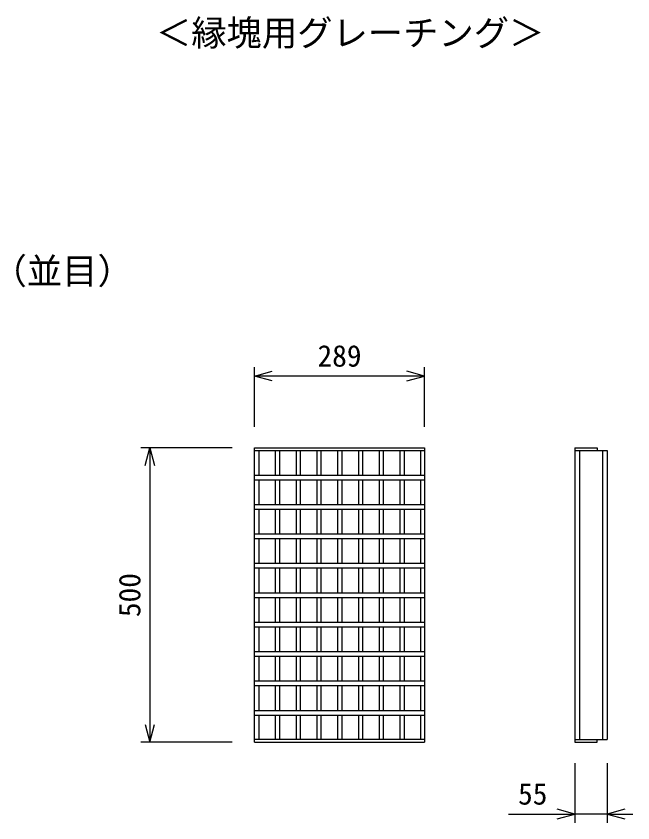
# Model space of a CAD drawing. Units: millimetres, scale not verified. Extents: x -12600 to 12600, y -8910 to 8910.
# Drawn here: x -3346 to -2298, y 1584 to 2955 of the extents above; entities that cross this region are included whole.
import ezdxf
from ezdxf.enums import TextEntityAlignment as Align

# ---------------------------------------------------------------- set-up
doc = ezdxf.new("R2010")
doc.units = ezdxf.units.MM
doc.header["$LTSCALE"] = 30
for name, color, linetype, lineweight in [('0-0_DIM', 7, 'Continuous', 25), ('0-2_HATCH', 6, 'Continuous', 25), ('0-7_TXT', 7, 'Continuous', 25)]:
    doc.layers.add(name, color=color, linetype=linetype, lineweight=lineweight)
doc.styles.add('ＭＳ ゴシック', font='')
doc.styles.get('ＭＳ ゴシック').set_extended_font_data('MS Gothic')

msp = doc.modelspace()

# ---------------------------------------------------------------- linework, layer by layer
at = {"layer": '0-0_DIM'}
for p, q in [((-2940.59, 2256.97), (-2940.59, 2358.56)), ((-2651.59, 2256.97), (-2651.59, 2358.56)), ((-2651.59, 2343.56), (-2940.59, 2343.56)), ((-2978.59, 2221.25), (-3133.59, 2221.25)), ((-3118.59, 2221.25), (-3118.59, 1721.25)), ((-2978.59, 1721.25), (-3133.59, 1721.25)), ((-2396.19, 1685.53), (-2396.19, 1583.94)), ((-2341.19, 1685.53), (-2341.19, 1583.94)), ((-2508.8, 1598.94), (-2396.19, 1598.94)), ((-2341.19, 1598.94), (-2396.19, 1598.94)), ((-2341.19, 1598.94), (-2297.72, 1598.94))]:
    msp.add_line(p, q, dxfattribs=at)
for points in [[(-2910.59, 2335.52), (-2940.59, 2343.56), (-2910.59, 2351.6)], [(-2681.59, 2335.52), (-2651.59, 2343.56), (-2681.59, 2351.6)], [(-3126.63, 2191.25), (-3118.59, 2221.25), (-3110.56, 2191.25)], [(-3126.63, 1751.25), (-3118.59, 1721.25), (-3110.56, 1751.25)], [(-2426.19, 1590.9), (-2396.19, 1598.94), (-2426.19, 1606.98)], [(-2311.19, 1606.98), (-2341.19, 1598.94), (-2311.19, 1590.9)]]:
    msp.add_lwpolyline(points, dxfattribs=at)
at = {"layer": '0-2_HATCH'}
for p, q in [((-2940.59, 2221.25), (-2651.59, 2221.25)), ((-2940.59, 1721.25), (-2940.59, 2221.25)), ((-2940.59, 2216.75), (-2651.59, 2216.75)), ((-2933.59, 2216.75), (-2933.59, 2175.25)), ((-2905.29, 2216.75), (-2905.29, 2175.25)), ((-2898.29, 2216.75), (-2898.29, 2175.25)), ((-2869.99, 2216.75), (-2869.99, 2175.25)), ((-2862.99, 2216.75), (-2862.99, 2175.25)), ((-2834.69, 2216.75), (-2834.69, 2175.25)), ((-2827.69, 2216.75), (-2827.69, 2175.25)), ((-2799.39, 2216.75), (-2799.39, 2175.25)), ((-2792.39, 2216.75), (-2792.39, 2175.25)), ((-2764.09, 2216.75), (-2764.09, 2175.25)), ((-2757.09, 2216.75), (-2757.09, 2175.25)), ((-2728.79, 2216.75), (-2728.79, 2175.25)), ((-2721.79, 2216.75), (-2721.79, 2175.25)), ((-2693.49, 2216.75), (-2693.49, 2175.25)), ((-2686.49, 2216.75), (-2686.49, 2175.25)), ((-2658.59, 2216.75), (-2658.59, 2175.25)), ((-2651.59, 2221.25), (-2651.59, 1721.25)), ((-2396.19, 2221.25), (-2396.19, 1721.25)), ((-2396.19, 2221.25), (-2358.19, 2221.25)), ((-2396.19, 2216.75), (-2341.19, 2216.75)), ((-2388.19, 2216.75), (-2388.19, 1725.75)), ((-2358.19, 2221.25), (-2358.19, 2216.75)), ((-2349.19, 2216.75), (-2349.19, 1725.75)), ((-2341.19, 2216.75), (-2341.19, 1725.75)), ((-2940.59, 2175.25), (-2651.59, 2175.25)), ((-2940.59, 2167.25), (-2651.59, 2167.25)), ((-2933.59, 2167.25), (-2933.59, 2125.25)), ((-2905.29, 2167.25), (-2905.29, 2125.25)), ((-2898.29, 2167.25), (-2898.29, 2125.25)), ((-2869.99, 2167.25), (-2869.99, 2125.25)), ((-2862.99, 2167.25), (-2862.99, 2125.25)), ((-2834.69, 2167.25), (-2834.69, 2125.25)), ((-2827.69, 2167.25), (-2827.69, 2125.25)), ((-2799.39, 2167.25), (-2799.39, 2125.25)), ((-2792.39, 2167.25), (-2792.39, 2125.25)), ((-2764.09, 2167.25), (-2764.09, 2125.25)), ((-2757.09, 2167.25), (-2757.09, 2125.25)), ((-2728.79, 2167.25), (-2728.79, 2125.25)), ((-2721.79, 2167.25), (-2721.79, 2125.25)), ((-2693.49, 2167.25), (-2693.49, 2125.25)), ((-2686.49, 2167.25), (-2686.49, 2125.25)), ((-2658.59, 2167.25), (-2658.59, 2125.25)), ((-2940.59, 2125.25), (-2651.59, 2125.25)), ((-2940.59, 2117.25), (-2651.59, 2117.25)), ((-2933.59, 2117.25), (-2933.59, 2075.25)), ((-2905.29, 2117.25), (-2905.29, 2075.25)), ((-2898.29, 2117.25), (-2898.29, 2075.25)), ((-2869.99, 2117.25), (-2869.99, 2075.25)), ((-2862.99, 2117.25), (-2862.99, 2075.25)), ((-2834.69, 2117.25), (-2834.69, 2075.25)), ((-2827.69, 2117.25), (-2827.69, 2075.25)), ((-2799.39, 2117.25), (-2799.39, 2075.25)), ((-2792.39, 2117.25), (-2792.39, 2075.25)), ((-2764.09, 2117.25), (-2764.09, 2075.25)), ((-2757.09, 2117.25), (-2757.09, 2075.25)), ((-2728.79, 2117.25), (-2728.79, 2075.25)), ((-2721.79, 2117.25), (-2721.79, 2075.25)), ((-2693.49, 2117.25), (-2693.49, 2075.25)), ((-2686.49, 2117.25), (-2686.49, 2075.25)), ((-2658.59, 2117.25), (-2658.59, 2075.25)), ((-2940.59, 2075.25), (-2651.59, 2075.25)), ((-2940.59, 2067.25), (-2651.59, 2067.25)), ((-2933.59, 2067.25), (-2933.59, 2025.25)), ((-2905.29, 2067.25), (-2905.29, 2025.25)), ((-2898.29, 2067.25), (-2898.29, 2025.25)), ((-2869.99, 2067.25), (-2869.99, 2025.25)), ((-2862.99, 2067.25), (-2862.99, 2025.25)), ((-2834.69, 2067.25), (-2834.69, 2025.25)), ((-2827.69, 2067.25), (-2827.69, 2025.25)), ((-2799.39, 2067.25), (-2799.39, 2025.25)), ((-2792.39, 2067.25), (-2792.39, 2025.25)), ((-2764.09, 2067.25), (-2764.09, 2025.25)), ((-2757.09, 2067.25), (-2757.09, 2025.25)), ((-2728.79, 2067.25), (-2728.79, 2025.25)), ((-2721.79, 2067.25), (-2721.79, 2025.25)), ((-2693.49, 2067.25), (-2693.49, 2025.25)), ((-2686.49, 2067.25), (-2686.49, 2025.25)), ((-2658.59, 2067.25), (-2658.59, 2025.25)), ((-2940.59, 2025.25), (-2651.59, 2025.25)), ((-2940.59, 2017.25), (-2651.59, 2017.25)), ((-2933.59, 2017.25), (-2933.59, 1975.25)), ((-2905.29, 2017.25), (-2905.29, 1975.25)), ((-2898.29, 2017.25), (-2898.29, 1975.25)), ((-2869.99, 2017.25), (-2869.99, 1975.25)), ((-2862.99, 2017.25), (-2862.99, 1975.25)), ((-2834.69, 2017.25), (-2834.69, 1975.25)), ((-2827.69, 2017.25), (-2827.69, 1975.25)), ((-2799.39, 2017.25), (-2799.39, 1975.25)), ((-2792.39, 2017.25), (-2792.39, 1975.25)), ((-2764.09, 2017.25), (-2764.09, 1975.25)), ((-2757.09, 2017.25), (-2757.09, 1975.25)), ((-2728.79, 2017.25), (-2728.79, 1975.25)), ((-2721.79, 2017.25), (-2721.79, 1975.25)), ((-2693.49, 2017.25), (-2693.49, 1975.25)), ((-2686.49, 2017.25), (-2686.49, 1975.25)), ((-2658.59, 2017.25), (-2658.59, 1975.25)), ((-2940.59, 1975.25), (-2651.59, 1975.25)), ((-2940.59, 1967.25), (-2651.59, 1967.25)), ((-2933.59, 1967.25), (-2933.59, 1925.25)), ((-2905.29, 1967.25), (-2905.29, 1925.25)), ((-2898.29, 1967.25), (-2898.29, 1925.25)), ((-2869.99, 1967.25), (-2869.99, 1925.25)), ((-2862.99, 1967.25), (-2862.99, 1925.25)), ((-2834.69, 1967.25), (-2834.69, 1925.25)), ((-2827.69, 1967.25), (-2827.69, 1925.25)), ((-2799.39, 1967.25), (-2799.39, 1925.25)), ((-2792.39, 1967.25), (-2792.39, 1925.25)), ((-2764.09, 1967.25), (-2764.09, 1925.25)), ((-2757.09, 1967.25), (-2757.09, 1925.25)), ((-2728.79, 1967.25), (-2728.79, 1925.25)), ((-2721.79, 1967.25), (-2721.79, 1925.25)), ((-2693.49, 1967.25), (-2693.49, 1925.25)), ((-2686.49, 1967.25), (-2686.49, 1925.25)), ((-2658.59, 1967.25), (-2658.59, 1925.25)), ((-2940.59, 1925.25), (-2651.59, 1925.25)), ((-2940.59, 1917.25), (-2651.59, 1917.25)), ((-2933.59, 1917.25), (-2933.59, 1875.25)), ((-2905.29, 1917.25), (-2905.29, 1875.25)), ((-2898.29, 1917.25), (-2898.29, 1875.25)), ((-2869.99, 1917.25), (-2869.99, 1875.25)), ((-2862.99, 1917.25), (-2862.99, 1875.25)), ((-2834.69, 1917.25), (-2834.69, 1875.25)), ((-2827.69, 1917.25), (-2827.69, 1875.25)), ((-2799.39, 1917.25), (-2799.39, 1875.25)), ((-2792.39, 1917.25), (-2792.39, 1875.25)), ((-2764.09, 1917.25), (-2764.09, 1875.25)), ((-2757.09, 1917.25), (-2757.09, 1875.25)), ((-2728.79, 1917.25), (-2728.79, 1875.25)), ((-2721.79, 1917.25), (-2721.79, 1875.25)), ((-2693.49, 1917.25), (-2693.49, 1875.25)), ((-2686.49, 1917.25), (-2686.49, 1875.25)), ((-2658.59, 1917.25), (-2658.59, 1875.25)), ((-2940.59, 1875.25), (-2651.59, 1875.25)), ((-2940.59, 1867.25), (-2651.59, 1867.25)), ((-2933.59, 1867.25), (-2933.59, 1825.25)), ((-2905.29, 1867.25), (-2905.29, 1825.25)), ((-2898.29, 1867.25), (-2898.29, 1825.25)), ((-2869.99, 1867.25), (-2869.99, 1825.25)), ((-2862.99, 1867.25), (-2862.99, 1825.25)), ((-2834.69, 1867.25), (-2834.69, 1825.25)), ((-2827.69, 1867.25), (-2827.69, 1825.25)), ((-2799.39, 1867.25), (-2799.39, 1825.25)), ((-2792.39, 1867.25), (-2792.39, 1825.25)), ((-2764.09, 1867.25), (-2764.09, 1825.25)), ((-2757.09, 1867.25), (-2757.09, 1825.25)), ((-2728.79, 1867.25), (-2728.79, 1825.25)), ((-2721.79, 1867.25), (-2721.79, 1825.25)), ((-2693.49, 1867.25), (-2693.49, 1825.25)), ((-2686.49, 1867.25), (-2686.49, 1825.25)), ((-2658.59, 1867.25), (-2658.59, 1825.25)), ((-2940.59, 1825.25), (-2651.59, 1825.25)), ((-2940.59, 1817.25), (-2651.59, 1817.25)), ((-2933.59, 1817.25), (-2933.59, 1775.25)), ((-2905.29, 1817.25), (-2905.29, 1775.25)), ((-2898.29, 1817.25), (-2898.29, 1775.25)), ((-2869.99, 1817.25), (-2869.99, 1775.25)), ((-2862.99, 1817.25), (-2862.99, 1775.25)), ((-2834.69, 1817.25), (-2834.69, 1775.25)), ((-2827.69, 1817.25), (-2827.69, 1775.25)), ((-2799.39, 1817.25), (-2799.39, 1775.25)), ((-2792.39, 1817.25), (-2792.39, 1775.25)), ((-2764.09, 1817.25), (-2764.09, 1775.25)), ((-2757.09, 1817.25), (-2757.09, 1775.25)), ((-2728.79, 1817.25), (-2728.79, 1775.25)), ((-2721.79, 1817.25), (-2721.79, 1775.25)), ((-2693.49, 1817.25), (-2693.49, 1775.25)), ((-2686.49, 1817.25), (-2686.49, 1775.25)), ((-2658.59, 1817.25), (-2658.59, 1775.25)), ((-2940.59, 1775.25), (-2651.59, 1775.25)), ((-2940.59, 1767.25), (-2651.59, 1767.25)), ((-2933.59, 1767.25), (-2933.59, 1725.75)), ((-2905.29, 1767.25), (-2905.29, 1725.75)), ((-2898.29, 1767.25), (-2898.29, 1725.75)), ((-2869.99, 1767.25), (-2869.99, 1725.75)), ((-2862.99, 1767.25), (-2862.99, 1725.75)), ((-2834.69, 1767.25), (-2834.69, 1725.75)), ((-2827.69, 1767.25), (-2827.69, 1725.75)), ((-2799.39, 1767.25), (-2799.39, 1725.75)), ((-2792.39, 1767.25), (-2792.39, 1725.75)), ((-2764.09, 1767.25), (-2764.09, 1725.75)), ((-2757.09, 1767.25), (-2757.09, 1725.75)), ((-2728.79, 1767.25), (-2728.79, 1725.75)), ((-2721.79, 1767.25), (-2721.79, 1725.75)), ((-2693.49, 1767.25), (-2693.49, 1725.75)), ((-2686.49, 1767.25), (-2686.49, 1725.75)), ((-2658.59, 1767.25), (-2658.59, 1725.75)), ((-2651.59, 1725.75), (-2940.59, 1725.75)), ((-2940.59, 1721.25), (-2651.59, 1721.25)), ((-2396.19, 1725.75), (-2341.19, 1725.75)), ((-2396.19, 1721.25), (-2358.19, 1721.25)), ((-2358.19, 1721.25), (-2358.19, 1725.75))]:
    msp.add_line(p, q, dxfattribs=at)

# ---------------------------------------------------------------- texts
at = {"layer": '0-0_DIM', "style": 'ＭＳ ゴシック'}
for s, p in [('289', (-2833.59, 2348.56)), ('55', (-2492.83, 1603.94))]:
    msp.add_text(s, height=36.66, dxfattribs=at).set_placement(p, align=Align.BOTTOM_LEFT)
msp.add_text('500', height=36.66, rotation=90, dxfattribs=at).set_placement((-3123.59, 1933.75), align=Align.BOTTOM_LEFT)
at = {"layer": '0-7_TXT', "style": 'ＭＳ ゴシック'}
for s, p in [('＜縁塊用グレーチング＞', (-3108.12, 2891.78)), ('（並目）', (-3387.42, 2486.93))]:
    msp.add_text(s, height=43.99, dxfattribs=at).set_placement(p, align=Align.BOTTOM_LEFT)

doc.saveas('drawing.dxf')
